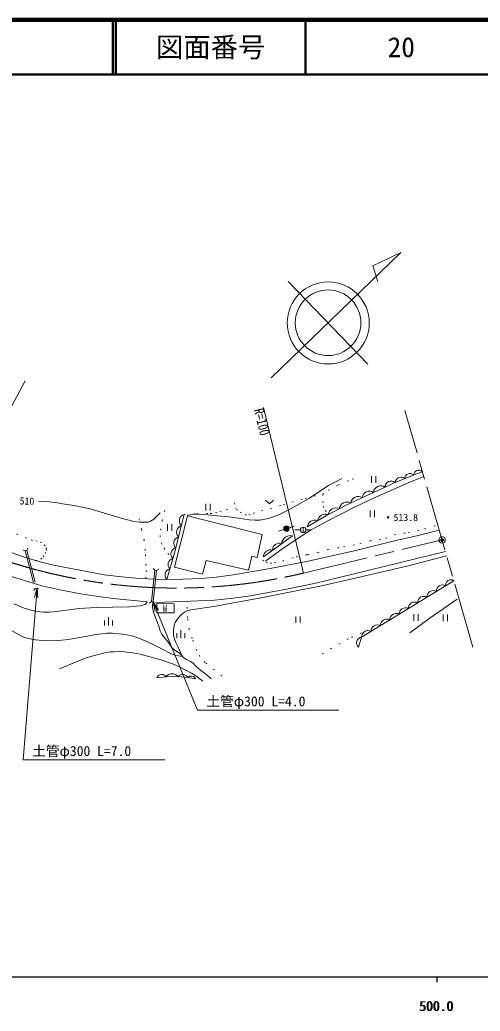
# Model space of a CAD drawing. Units: millimetres at full size, sheet at 1:1000; details may follow other scales. Extents: x 40000 to 680000, y 20000 to 380000.
# Drawn here: x 491698 to 575934, y 198715 to 380000 of the extents above; entities that cross this region are included whole.
import ezdxf
from ezdxf.enums import TextEntityAlignment as Align

# ---------------------------------------------------------------- set-up
doc = ezdxf.new("R2010")
doc.units = ezdxf.units.MM
doc.header["$LTSCALE"] = 1000
doc.header["$PDMODE"] = 32
doc.header["$PDSIZE"] = 500
for name, pattern in [('CHAIN', [18.5, 12, -1.5, 3.5, -1.5]), ('DASHED', [7.5, 6, -1.5]), ('DOTTED', [1.75, 0.25, -1.5])]:
    doc.linetypes.add(name, pattern=pattern)
for name, color, linetype, lineweight in [('M-BGD', 7, 'Continuous', 13), ('M-BMK', 2, 'CHAIN', 13), ('M-BMK-SRVR', 3, 'Continuous', 13), ('M-STR-HTXT', 7, 'Continuous', 13), ('M-TTL', 2, 'Continuous', 140), ('M-TTL-BAND', 7, 'Continuous', 25), ('M-TTL-LINE', 7, 'Continuous', 50)]:
    doc.layers.add(name, color=color, linetype=linetype, lineweight=lineweight)
doc.layers.add('M-OTRS', color=6, linetype='Continuous')
doc.layers.add('M-TTL-TXT', color=7, linetype='Continuous')
doc.styles.add('ＭＳ ゴシック', font='')
doc.styles.get('ＭＳ ゴシック').set_extended_font_data('MS Gothic')

# ---------------------------------------------------------------- blocks, each defined once
blk = doc.blocks.new('open_arrow')
at = {"color": 0, "linetype": 'Continuous', "lineweight": -2}
blk.add_lwpolyline([(7.5, 1.25), (0, 0), (7.5, -1.25)], dxfattribs=at)

msp = doc.modelspace()

# ---------------------------------------------------------------- hatches: boundary and pattern name
at = {"layer": 'M-BGD'}
msp.add_hatch(color=256, dxfattribs=at).paths.add_polyline_path([(540005, 286815, -1), (540958, 287119, -0.41421), (540633, 286491, -0.41421)])

# ---------------------------------------------------------------- linework, layer by layer
for p, q in [((556029, 296549), (556029, 295349)), ((556829, 296549), (556829, 295349)), ((525757, 291476), (525757, 290276)), ((526557, 291476), (526557, 290276)), ((555823, 290275), (555823, 289075)), ((556623, 290275), (556623, 289075)), ((518732, 287782), (518732, 286582)), ((519532, 287782), (519532, 286582)), ((540005, 286815), (539052, 286512)), ((540958, 287119), (541911, 287423)), ((543042, 286719), (542042, 286719)), ((543542, 287219), (543542, 286219)), ((544042, 286719), (545042, 286719)), ((507163, 269238), (507163, 270138)), ((507913, 269238), (507913, 270738)), ((508663, 269238), (508663, 270138)), ((542196, 270906), (542196, 269706)), ((542996, 270906), (542996, 269706)), ((563801, 271321), (563801, 270121)), ((564601, 271321), (564601, 270121)), ((569174, 271256), (569174, 270056)), ((569974, 271256), (569974, 270056)), ((521154, 266912), (521154, 268412)), ((520404, 266912), (520404, 267812)), ((521904, 266912), (521904, 267812))]:
    msp.add_line(p, q, dxfattribs=at)
at = {"layer": 'M-BGD', "linetype": 'DASHED'}
for p, q in [((492698, 282894), (494518, 276002)), ((492988, 282971), (494806, 276088)), ((515793, 273618), (516431, 279346)), ((516092, 273584), (516729, 279313))]:
    msp.add_line(p, q, dxfattribs=at)
at = {"layer": 'M-BGD'}
for points in [[(391685, 301327), (396586, 301629), (407804, 302145), (417953, 302528), (430396, 303043), (452477, 293734), (455488, 293154), (461752, 291918), (476092, 283960), (479002, 282503), (481436, 281429), (484377, 280325), (487527, 279147), (490950, 277949), (495727, 276487), (499031, 275752), (502838, 275035), (505272, 274662), (508870, 274185), (515012, 273574)], [(544289, 287288), (547839, 289382), (551629, 291369), (560384, 295422), (565353, 297428)], [(522339, 289447), (523918, 289594), (524534, 289594), (525543, 289538), (527211, 289381), (529956, 289111), (532078, 288825), (533652, 288591), (534782, 288525), (535629, 288532), (536109, 288600), (536958, 288752), (537756, 289003), (539332, 289627), (540327, 290077), (541925, 290925), (544587, 292496), (548187, 294814), (549479, 295508), (550619, 296111)], [(536659, 280988), (539232, 282917), (541728, 284622), (544912, 286647), (548053, 288412), (552798, 290809), (556431, 292540), (562768, 295328), (565618, 296508)], [(495145, 291976), (497068, 291864), (498519, 291691), (499933, 291455), (501641, 291182), (504592, 290570), (507194, 289805), (510232, 288877), (512571, 288276), (513621, 288156), (514556, 288111), (515201, 288154), (515638, 288318), (516239, 288679), (517398, 289859)], [(536635, 292176), (537385, 291476), (538135, 292176)], [(518600, 277653), (519976, 282503), (521767, 289561)], [(490086, 282586), (492564, 281744), (495420, 280915), (497598, 280341), (499752, 279912), (502676, 279345), (507108, 278529), (510355, 278112), (513535, 277866), (518126, 277642), (521531, 277724), (524958, 277859), (527609, 278084), (531143, 278577), (537533, 279663), (544445, 281018), (552892, 282912), (560487, 284779), (564565, 285704), (568437, 286688)], [(536264, 281788), (537798, 282922), (541588, 285629)], [(492290, 283034), (492698, 282894), (492988, 282971), (493153, 283399)], [(516505, 273468), (522955, 273678), (527309, 273892), (530739, 274216), (533919, 274693), (540525, 275883), (545875, 276989), (553144, 278763), (569566, 282754)], [(521328, 263756), (520665, 265304), (520199, 266266), (519885, 267150), (519832, 267526), (519805, 268265), (519850, 268792), (519955, 269293), (520150, 269819), (520463, 270359), (520950, 270930), (521413, 271374), (521848, 271674), (522389, 271968), (522988, 272118), (527195, 272731), (531456, 273521), (535839, 274311), (540134, 275158), (547189, 276576), (553289, 277970), (562501, 280097), (569794, 281962)], [(516108, 279669), (516431, 279346), (516729, 279313), (517126, 279559)], [(553661, 265264), (554248, 267134), (571092, 277440)], [(494289, 275621), (494518, 276002), (494806, 276088), (495178, 275976)], [(515012, 273574), (514737, 273212), (514546, 273086), (514173, 272961), (513647, 272858), (511784, 272667), (508702, 272607), (505664, 272544), (502556, 272341), (500222, 272056), (497948, 271734), (497055, 271699), (496043, 271705), (495346, 271746), (494562, 271857), (493579, 272097), (492500, 272425), (490651, 273221)], [(515448, 273353), (515793, 273618), (516092, 273584), (516336, 273134)], [(516044, 273590), (515977, 272660), (516096, 271867), (516471, 270832), (516915, 269762), (517167, 268944), (517368, 268270), (517664, 267679), (517951, 267279), (518317, 266887), (518744, 266400), (519022, 265973), (519580, 265083), (520085, 264726), (520886, 264186), (521217, 263873), (521730, 263334), (522218, 263003), (522951, 262678), (523404, 262347), (523996, 261747), (524797, 261016), (525485, 260538), (526007, 260137), (526695, 259493)], [(490081, 268374), (492147, 267253), (492795, 267013), (493562, 266829), (494562, 266646), (495865, 266494), (497536, 266454), (498645, 266481), (499375, 266543), (500573, 266692), (503718, 267249), (505290, 267524), (506674, 267737), (507592, 267821), (508588, 267837), (509239, 267799), (510440, 267678), (511343, 267525), (512355, 267268), (513449, 266924), (514647, 266448), (516078, 265779), (517342, 265178), (518245, 264658), (518923, 264281), (519552, 264002), (520206, 263809), (520753, 263694), (521474, 263603)], [(498988, 261333), (502206, 262689), (503859, 263309), (505371, 263777), (507238, 264232), (508266, 264402), (508916, 264457), (509994, 264470), (510784, 264436), (511668, 264326), (512369, 264253), (513708, 263987), (515038, 263635), (516608, 263218), (517764, 262875), (518707, 262565), (519640, 262202), (520991, 261640), (522069, 261096), (523098, 260533), (524065, 259915), (525203, 259053)], [(516760, 259667), (518469, 259877), (519884, 259923), (521201, 259847), (522541, 259712), (523843, 259486)]]:
    msp.add_lwpolyline(points, dxfattribs=at)
at = {"layer": 'M-BGD', "linetype": 'DOTTED'}
for points in [[(530975, 291656), (531356, 290465), (532009, 289957), (532934, 289479), (533581, 289540), (534374, 289745), (535939, 290246), (537551, 290649), (539880, 291281), (541492, 291797), (543910, 292456), (547140, 293249), (548126, 293962), (549988, 294947), (552499, 295991), (553240, 296295)], [(547140, 293249), (547154, 291923), (547238, 291047), (547620, 290291), (548124, 289531)], [(514711, 277808), (514849, 279039), (514798, 280243), (514633, 282981), (514443, 284839), (513974, 286778), (513251, 290162)], [(518255, 290313), (517756, 288531), (517524, 286928), (517372, 285713), (517554, 284362), (518079, 283434), (518795, 282396), (519692, 281502)], [(521767, 289561), (524103, 289690), (526558, 289694), (527523, 289835), (528308, 290083), (529427, 290378), (531264, 290751)], [(536150, 281202), (536753, 280770), (537481, 280634), (538301, 280690), (539780, 281032), (542250, 281794), (544317, 282204), (546240, 282602), (548084, 283136), (550952, 283625), (553918, 284206), (555852, 284741), (557537, 284923), (558618, 285184), (560246, 285833), (562763, 286241), (565739, 286941), (568171, 287613)], [(494643, 281141), (495530, 281394), (495976, 281776), (496363, 282391), (496547, 282986), (496552, 283281), (496319, 283803), (495688, 284399), (494896, 284671), (494017, 284808), (492965, 285228), (491033, 286008)], [(528666, 260028), (525604, 262462), (524628, 263591), (524092, 264695), (523250, 266872), (522694, 268479), (522417, 270615), (522231, 273654)], [(547029, 264033), (548550, 264985), (552374, 267074), (554803, 268143)]]:
    msp.add_lwpolyline(points, dxfattribs=at)
at = {"layer": 'M-BGD'}
for points in [[(522368, 289285), (519977, 279894), (525127, 278653), (525817, 281135), (533548, 279337), (534161, 281896), (535126, 281681), (536061, 285864)], [(516776, 273248), (516776, 271559), (519967, 271559), (519967, 273229)]]:
    msp.add_lwpolyline(points, close=True, dxfattribs=at)
at = {"layer": 'M-BGD', "linetype": 'DASHED'}
msp.add_lwpolyline([(563043, 267920), (566776, 270668), (572019, 274212)], dxfattribs=at)
at = {"layer": 'M-BGD'}
for centre, radius in [((559077, 289012), 150), ((540481, 286967), 500), ((543542, 286719), 500)]:
    msp.add_circle(centre, radius, dxfattribs=at)
for centre, radius, start, end in [((564735, 296673), 976, 50.70393, 173.26061), ((559668, 294518), 1153, 51.63369, 178.04549), ((561481, 295276), 1107, 51.55977, 172.40477), ((563116, 296098), 947, 46.67415, 177.2904), ((555674, 292489), 1319, 56.03931, 173.63987), ((557772, 293402), 1373, 57.2258, 172.45338), ((553617, 291455), 1396, 57.69691, 171.98228), ((549523, 289325), 1415, 63.72218, 171.62148), ((551571, 290373), 1438, 62.55668, 171.17027), ((522136, 288382), 1236, 107.34719, 224.16841), ((545699, 287075), 1426, 69.6706, 171.40451), ((547610, 288195), 1432, 68.95326, 171.29509), ((521732, 286254), 1355, 110.84455, 220.67105), ((521028, 284257), 1160, 106.23377, 225.26339), ((541201, 284063), 1613, 76.10201, 174.98423), ((520520, 282314), 1160, 105.42408, 224.4537), ((537590, 281751), 1327, 74.35929, 178.39092), ((539167, 283061), 1220, 69.54225, 181.54399), ((519985, 280379), 1160, 104.65202, 223.68164), ((519440, 278455), 1160, 104.65202, 223.68164), ((570539, 276671), 948, 54.26821, 188.65146), ((567350, 274460), 1160, 61.94502, 180.97464), ((569056, 275504), 1160, 61.94502, 180.97464), ((565644, 273416), 1160, 61.94502, 180.97464), ((562232, 271329), 1160, 61.94502, 180.97464), ((563938, 272373), 1160, 61.94502, 180.97464), ((558820, 269241), 1160, 61.94502, 180.97464), ((560526, 270285), 1160, 61.94502, 180.97464), ((555408, 267154), 1160, 61.94502, 180.97464), ((557114, 268197), 1160, 61.94502, 180.97464), ((554395, 266060), 1083, 97.78512, 227.36236), ((517674, 259286), 990, 36.66795, 157.38877), ((519571, 259056), 1375, 36.69121, 143.30993), ((521500, 259309), 1003, 24.47716, 145.4941), ((523051, 259148), 861, 23.14102, 137.91383)]:
    msp.add_arc(centre, radius, start, end, dxfattribs=at)
at = {"layer": 'M-BMK'}
for p, q in [((574585, 265274), (562163, 308539)), ((543611, 278829), (568956, 284882))]:
    msp.add_line(p, q, dxfattribs=at)
msp.add_arc((520348, 376085), 100000, 241.92399, 283.45209, dxfattribs=at)
at = {"layer": 'M-BMK-SRVR'}
for p, q in [((537673, 314525), (561427, 337475)), ((561427, 337475), (556309, 335042)), ((556309, 335042), (557204, 332178)), ((540805, 332152), (555397, 317049))]:
    msp.add_line(p, q, dxfattribs=at)
for centre, radius in [((548131, 324570), 7500), ((548101, 324600), 6000), ((568956, 284882), 600)]:
    msp.add_circle(centre, radius, dxfattribs=at)
at = {"layer": 'M-OTRS'}
msp.add_point((568956, 284882), dxfattribs=at)
at = {"layer": 'M-STR-HTXT'}
for p, q in [((486063, 301660), (492671, 313976)), ((543611, 278829), (536304, 309125))]:
    msp.add_line(p, q, dxfattribs=at)
for points in [[(494858, 276106), (492314, 244674), (518209, 244674)], [(516092, 273584), (524199, 253754), (550094, 253754)]]:
    msp.add_lwpolyline(points, dxfattribs=at)
at = {"layer": 'M-TTL'}
msp.add_line((680000, 380000), (40000, 380000), dxfattribs=at)
at = {"layer": 'M-TTL-BAND'}
for p, q in [((40000, 205000), (579000, 205000)), ((568000, 205000), (568000, 204000))]:
    msp.add_line(p, q, dxfattribs=at)
at = {"layer": 'M-TTL-LINE'}
for p, q in [((508747, 380000), (508747, 370000)), ((509247, 380000), (509247, 370000)), ((543997, 380000), (543997, 370000)), ((40000, 370000), (680000, 370000))]:
    msp.add_line(p, q, dxfattribs=at)

# ---------------------------------------------------------------- block references
at = {"layer": 'M-STR-HTXT', "xscale": 240, "yscale": 240}
for p, rotation in [((494858, 276106), 265.4), ((516092, 273584), 292.2)]:
    msp.add_blockref('open_arrow', p, dxfattribs=dict(at, rotation=rotation))

# ---------------------------------------------------------------- texts
at = {"layer": 'M-BGD', "style": 'ＭＳ ゴシック'}
msp.add_text('510', height=1320, rotation=358.933, dxfattribs=at).set_placement((493010, 292015), align=Align.MIDDLE_CENTER)
msp.add_text('513.8', height=1320, dxfattribs=at).set_placement((560077, 289012), align=Align.MIDDLE_LEFT)
at = {"layer": 'M-BGD', "style": 'ＭＳ ゴシック', "width": 0.85}
msp.add_text('W', height=1320, dxfattribs=at).set_placement((517884, 272395), align=Align.MIDDLE_LEFT)
at = {"layer": 'M-STR-HTXT', "style": 'ＭＳ ゴシック', "width": 0.8}
msp.add_text('R=100', height=1833, rotation=283.559, dxfattribs=at).set_placement((536304, 309125), align=Align.TOP_LEFT)
at = {"layer": 'M-STR-HTXT', "style": 'ＭＳ ゴシック'}
for s, p in [('土管φ300 L=4.0', (525847, 253908)), ('土管φ300 L=7.0', (493962, 244828))]:
    msp.add_text(s, height=1833, dxfattribs=at).set_placement(p, align=Align.BOTTOM_LEFT)
at = {"layer": 'M-TTL-BAND', "style": 'ＭＳ ゴシック'}
for p in [(567844, 198195), (568000, 198195)]:
    msp.add_text('500.0', height=1833, dxfattribs=at).set_placement(p, align=Align.BOTTOM_CENTER)
at = {"layer": 'M-TTL-TXT', "style": 'ＭＳ ゴシック'}
for s, p in [('図面番号', (526622, 375000)), ('20', (561497, 375000))]:
    msp.add_text(s, height=3666, dxfattribs=at).set_placement(p, align=Align.MIDDLE_CENTER)

doc.saveas('drawing.dxf')
